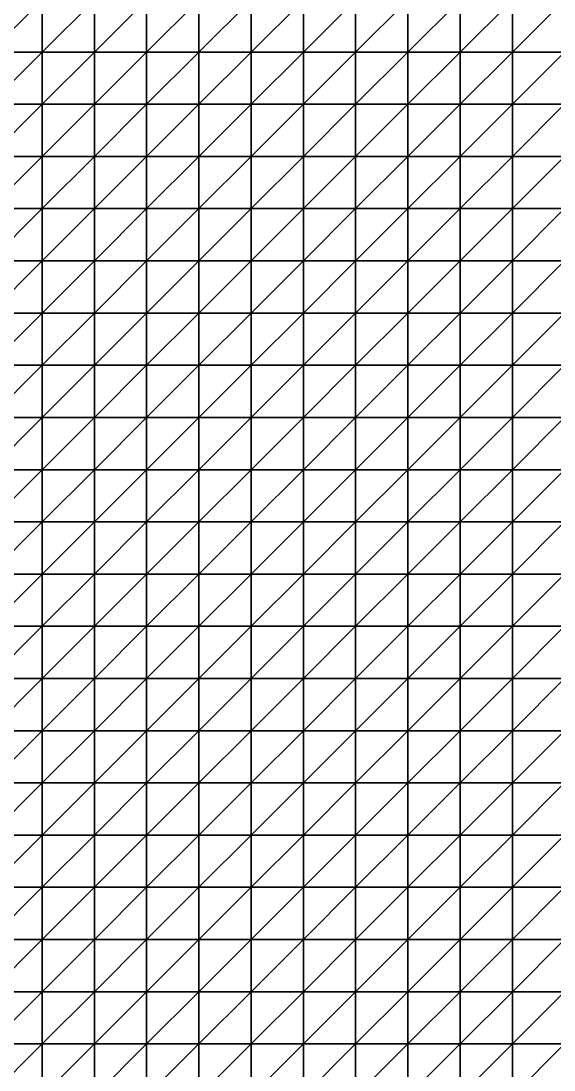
# Model space of a CAD drawing. Header units: metres. Extents: x 351000 to 353000, y 7455000 to 7457000.
# Drawn here: x 352490 to 352745, y 7455988 to 7456490 of the extents above; entities that cross this region are included whole.
import ezdxf

# ---------------------------------------------------------------- set-up
doc = ezdxf.new("R2010")
doc.units = ezdxf.units.M

msp = doc.modelspace()

# ---------------------------------------------------------------- linework, layer by layer
at = {"layer": 'TOP_OF_HYPOGENE_TOH'}
for points in [[(352475, 7456475, 1185.13), (352500, 7456475, 1179.49), (352500, 7456500, 1161.14)], [(352475, 7456475, 1185.13), (352500, 7456500, 1161.14), (352475, 7456500, 1166.54)], [(352500, 7456475, 1179.49), (352525, 7456475, 1171.99), (352525, 7456500, 1154.47)], [(352500, 7456475, 1179.49), (352525, 7456500, 1154.47), (352500, 7456500, 1161.14)], [(352525, 7456475, 1171.99), (352550, 7456475, 1165.09), (352550, 7456500, 1148.9)], [(352525, 7456475, 1171.99), (352550, 7456500, 1148.9), (352525, 7456500, 1154.47)], [(352550, 7456475, 1165.09), (352575, 7456475, 1161.31), (352575, 7456500, 1146.91)], [(352550, 7456475, 1165.09), (352575, 7456500, 1146.91), (352550, 7456500, 1148.9)], [(352575, 7456475, 1161.31), (352600, 7456475, 1162.33), (352600, 7456500, 1150.25)], [(352575, 7456475, 1161.31), (352600, 7456500, 1150.25), (352575, 7456500, 1146.91)], [(352600, 7456475, 1162.33), (352625, 7456475, 1168.46), (352625, 7456500, 1159.29)], [(352600, 7456475, 1162.33), (352625, 7456500, 1159.29), (352600, 7456500, 1150.25)], [(352625, 7456475, 1168.46), (352650, 7456475, 1178.52), (352650, 7456500, 1172.84)], [(352625, 7456475, 1168.46), (352650, 7456500, 1172.84), (352625, 7456500, 1159.29)], [(352650, 7456475, 1178.52), (352675, 7456475, 1190.22), (352675, 7456500, 1186.51)], [(352650, 7456475, 1178.52), (352675, 7456500, 1186.51), (352650, 7456500, 1172.84)], [(352675, 7456475, 1190.22), (352700, 7456475, 1200.76), (352700, 7456500, 1200.17)], [(352675, 7456475, 1190.22), (352700, 7456500, 1200.17), (352675, 7456500, 1186.51)], [(352700, 7456475, 1200.76), (352725, 7456475, 1207.47), (352725, 7456500, 1210.94)], [(352700, 7456475, 1200.76), (352725, 7456500, 1210.94), (352700, 7456500, 1200.17)], [(352725, 7456475, 1207.47), (352750, 7456475, 1208.46), (352750, 7456500, 1215.89)], [(352725, 7456475, 1207.47), (352750, 7456500, 1215.89), (352725, 7456500, 1210.94)], [(352475, 7456450, 1199.98), (352500, 7456450, 1195.03), (352500, 7456475, 1179.49)], [(352475, 7456450, 1199.98), (352500, 7456475, 1179.49), (352475, 7456475, 1185.13)], [(352500, 7456450, 1195.03), (352525, 7456450, 1187.97), (352525, 7456475, 1171.99)], [(352500, 7456450, 1195.03), (352525, 7456475, 1171.99), (352500, 7456475, 1179.49)], [(352525, 7456450, 1187.97), (352550, 7456450, 1181.08), (352550, 7456475, 1165.09)], [(352525, 7456450, 1187.97), (352550, 7456475, 1165.09), (352525, 7456475, 1171.99)], [(352550, 7456450, 1181.08), (352575, 7456450, 1176.6), (352575, 7456475, 1161.31)], [(352550, 7456450, 1181.08), (352575, 7456475, 1161.31), (352550, 7456475, 1165.09)], [(352575, 7456450, 1176.6), (352600, 7456450, 1176), (352600, 7456475, 1162.33)], [(352575, 7456450, 1176.6), (352600, 7456475, 1162.33), (352575, 7456475, 1161.31)], [(352600, 7456450, 1176), (352625, 7456450, 1179.4), (352625, 7456475, 1168.46)], [(352600, 7456450, 1176), (352625, 7456475, 1168.46), (352600, 7456475, 1162.33)], [(352625, 7456450, 1179.4), (352650, 7456450, 1185.68), (352650, 7456475, 1178.52)], [(352625, 7456450, 1179.4), (352650, 7456475, 1178.52), (352625, 7456475, 1168.46)], [(352650, 7456450, 1185.68), (352675, 7456450, 1192.94), (352675, 7456475, 1190.22)], [(352650, 7456450, 1185.68), (352675, 7456475, 1190.22), (352650, 7456475, 1178.52)], [(352675, 7456450, 1192.94), (352700, 7456450, 1199.04), (352700, 7456475, 1200.76)], [(352675, 7456450, 1192.94), (352700, 7456475, 1200.76), (352675, 7456475, 1190.22)], [(352700, 7456450, 1199.04), (352725, 7456450, 1202.12), (352725, 7456475, 1207.47)], [(352700, 7456450, 1199.04), (352725, 7456475, 1207.47), (352700, 7456475, 1200.76)], [(352725, 7456450, 1202.12), (352750, 7456450, 1201.14), (352750, 7456475, 1208.46)], [(352725, 7456450, 1202.12), (352750, 7456475, 1208.46), (352725, 7456475, 1207.47)], [(352475, 7456425, 1209.28), (352500, 7456425, 1206.32), (352500, 7456450, 1195.03)], [(352475, 7456425, 1209.28), (352500, 7456450, 1195.03), (352475, 7456450, 1199.98)], [(352500, 7456425, 1206.32), (352525, 7456425, 1201.3), (352525, 7456450, 1187.97)], [(352500, 7456425, 1206.32), (352525, 7456450, 1187.97), (352500, 7456450, 1195.03)], [(352525, 7456425, 1201.3), (352550, 7456425, 1196.07), (352550, 7456450, 1181.08)], [(352525, 7456425, 1201.3), (352550, 7456450, 1181.08), (352525, 7456450, 1187.97)], [(352550, 7456425, 1196.07), (352575, 7456425, 1192.41), (352575, 7456450, 1176.6)], [(352550, 7456425, 1196.07), (352575, 7456450, 1176.6), (352550, 7456450, 1181.08)], [(352575, 7456425, 1192.41), (352600, 7456425, 1191.36), (352600, 7456450, 1176)], [(352575, 7456425, 1192.41), (352600, 7456450, 1176), (352575, 7456450, 1176.6)], [(352600, 7456425, 1191.36), (352625, 7456425, 1192.84), (352625, 7456450, 1179.4)], [(352600, 7456425, 1191.36), (352625, 7456450, 1179.4), (352600, 7456450, 1176)], [(352625, 7456425, 1192.84), (352650, 7456425, 1195.84), (352650, 7456450, 1185.68)], [(352625, 7456425, 1192.84), (352650, 7456450, 1185.68), (352625, 7456450, 1179.4)], [(352650, 7456425, 1195.84), (352675, 7456425, 1198.9), (352675, 7456450, 1192.94)], [(352650, 7456425, 1195.84), (352675, 7456450, 1192.94), (352650, 7456450, 1185.68)], [(352675, 7456425, 1198.9), (352700, 7456425, 1200.68), (352700, 7456450, 1199.04)], [(352675, 7456425, 1198.9), (352700, 7456450, 1199.04), (352675, 7456450, 1192.94)], [(352700, 7456425, 1200.68), (352725, 7456425, 1200.28), (352725, 7456450, 1202.12)], [(352700, 7456425, 1200.68), (352725, 7456450, 1202.12), (352700, 7456450, 1199.04)], [(352725, 7456425, 1200.28), (352750, 7456425, 1197.47), (352750, 7456450, 1201.14)], [(352725, 7456425, 1200.28), (352750, 7456450, 1201.14), (352725, 7456450, 1202.12)], [(352475, 7456400, 1214.41), (352500, 7456400, 1214.37), (352500, 7456425, 1206.32)], [(352475, 7456400, 1214.41), (352500, 7456425, 1206.32), (352475, 7456425, 1209.28)], [(352500, 7456400, 1214.37), (352525, 7456400, 1212.47), (352525, 7456425, 1201.3)], [(352500, 7456400, 1214.37), (352525, 7456425, 1201.3), (352500, 7456425, 1206.32)], [(352525, 7456400, 1212.47), (352550, 7456400, 1209.98), (352550, 7456425, 1196.07)], [(352525, 7456400, 1212.47), (352550, 7456425, 1196.07), (352525, 7456425, 1201.3)], [(352550, 7456400, 1209.98), (352575, 7456400, 1208.13), (352575, 7456425, 1192.41)], [(352550, 7456400, 1209.98), (352575, 7456425, 1192.41), (352550, 7456425, 1196.07)], [(352575, 7456400, 1208.13), (352600, 7456400, 1207.5), (352600, 7456425, 1191.36)], [(352575, 7456400, 1208.13), (352600, 7456425, 1191.36), (352575, 7456425, 1192.41)], [(352600, 7456400, 1207.5), (352625, 7456400, 1207.81), (352625, 7456425, 1192.84)], [(352600, 7456400, 1207.5), (352625, 7456425, 1192.84), (352600, 7456425, 1191.36)], [(352625, 7456400, 1207.81), (352650, 7456400, 1208.15), (352650, 7456425, 1195.84)], [(352625, 7456400, 1207.81), (352650, 7456425, 1195.84), (352625, 7456425, 1192.84)], [(352650, 7456400, 1208.15), (352675, 7456400, 1207.6), (352675, 7456425, 1198.9)], [(352650, 7456400, 1208.15), (352675, 7456425, 1198.9), (352650, 7456425, 1195.84)], [(352675, 7456400, 1207.6), (352700, 7456400, 1205.59), (352700, 7456425, 1200.68)], [(352675, 7456400, 1207.6), (352700, 7456425, 1200.68), (352675, 7456425, 1198.9)], [(352700, 7456400, 1205.59), (352725, 7456400, 1202.11), (352725, 7456425, 1200.28)], [(352700, 7456400, 1205.59), (352725, 7456425, 1200.28), (352700, 7456425, 1200.68)], [(352725, 7456400, 1202.11), (352750, 7456400, 1197.66), (352750, 7456425, 1197.47)], [(352725, 7456400, 1202.11), (352750, 7456425, 1197.47), (352725, 7456425, 1200.28)], [(352475, 7456375, 1218.4), (352500, 7456375, 1221.27), (352500, 7456400, 1214.37)], [(352475, 7456375, 1218.4), (352500, 7456400, 1214.37), (352475, 7456400, 1214.41)], [(352500, 7456375, 1221.27), (352525, 7456375, 1222.38), (352525, 7456400, 1212.47)], [(352500, 7456375, 1221.27), (352525, 7456400, 1212.47), (352500, 7456400, 1214.37)], [(352525, 7456375, 1222.38), (352550, 7456375, 1222.49), (352550, 7456400, 1209.98)], [(352525, 7456375, 1222.38), (352550, 7456400, 1209.98), (352525, 7456400, 1212.47)], [(352550, 7456375, 1222.49), (352575, 7456375, 1222.31), (352575, 7456400, 1208.13)], [(352550, 7456375, 1222.49), (352575, 7456400, 1208.13), (352550, 7456400, 1209.98)], [(352575, 7456375, 1222.31), (352600, 7456375, 1222.09), (352600, 7456400, 1207.5)], [(352575, 7456375, 1222.31), (352600, 7456400, 1207.5), (352575, 7456400, 1208.13)], [(352600, 7456375, 1222.09), (352625, 7456375, 1221.38), (352625, 7456400, 1207.81)], [(352600, 7456375, 1222.09), (352625, 7456400, 1207.81), (352600, 7456400, 1207.5)], [(352625, 7456375, 1221.38), (352650, 7456375, 1219.46), (352650, 7456400, 1208.15)], [(352625, 7456375, 1221.38), (352650, 7456400, 1208.15), (352625, 7456400, 1207.81)], [(352650, 7456375, 1219.46), (352675, 7456375, 1215.86), (352675, 7456400, 1207.6)], [(352650, 7456375, 1219.46), (352675, 7456400, 1207.6), (352650, 7456400, 1208.15)], [(352675, 7456375, 1215.86), (352700, 7456375, 1210.71), (352700, 7456400, 1205.59)], [(352675, 7456375, 1215.86), (352700, 7456400, 1205.59), (352675, 7456400, 1207.6)], [(352700, 7456375, 1210.71), (352725, 7456375, 1204.73), (352725, 7456400, 1202.11)], [(352700, 7456375, 1210.71), (352725, 7456400, 1202.11), (352700, 7456400, 1205.59)], [(352725, 7456375, 1204.73), (352750, 7456375, 1199.01), (352750, 7456400, 1197.66)], [(352725, 7456375, 1204.73), (352750, 7456400, 1197.66), (352725, 7456400, 1202.11)], [(352475, 7456350, 1223.52), (352500, 7456350, 1228.3), (352500, 7456375, 1221.27)], [(352475, 7456350, 1223.52), (352500, 7456375, 1221.27), (352475, 7456375, 1218.4)], [(352500, 7456350, 1228.3), (352525, 7456350, 1231.18), (352525, 7456375, 1222.38)], [(352500, 7456350, 1228.3), (352525, 7456375, 1222.38), (352500, 7456375, 1221.27)], [(352525, 7456350, 1231.18), (352550, 7456350, 1232.54), (352550, 7456375, 1222.49)], [(352525, 7456350, 1231.18), (352550, 7456375, 1222.49), (352525, 7456375, 1222.38)], [(352550, 7456350, 1232.54), (352575, 7456350, 1232.85), (352575, 7456375, 1222.31)], [(352550, 7456350, 1232.54), (352575, 7456375, 1222.31), (352550, 7456375, 1222.49)], [(352575, 7456350, 1232.85), (352600, 7456350, 1232.18), (352600, 7456375, 1222.09)], [(352575, 7456350, 1232.85), (352600, 7456375, 1222.09), (352575, 7456375, 1222.31)], [(352600, 7456350, 1232.18), (352625, 7456350, 1230.08), (352625, 7456375, 1221.38)], [(352600, 7456350, 1232.18), (352625, 7456375, 1221.38), (352600, 7456375, 1222.09)], [(352625, 7456350, 1230.08), (352650, 7456350, 1226), (352650, 7456375, 1219.46)], [(352625, 7456350, 1230.08), (352650, 7456375, 1219.46), (352625, 7456375, 1221.38)], [(352650, 7456350, 1226), (352675, 7456350, 1219.89), (352675, 7456375, 1215.86)], [(352650, 7456350, 1226), (352675, 7456375, 1215.86), (352650, 7456375, 1219.46)], [(352675, 7456350, 1219.89), (352700, 7456350, 1212.37), (352700, 7456375, 1210.71)], [(352675, 7456350, 1219.89), (352700, 7456375, 1210.71), (352675, 7456375, 1215.86)], [(352700, 7456350, 1212.37), (352725, 7456350, 1204.68), (352725, 7456375, 1204.73)], [(352700, 7456350, 1212.37), (352725, 7456375, 1204.73), (352700, 7456375, 1210.71)], [(352725, 7456350, 1204.68), (352750, 7456350, 1198.22), (352750, 7456375, 1199.01)], [(352725, 7456350, 1204.68), (352750, 7456375, 1199.01), (352725, 7456375, 1204.73)], [(352475, 7456325, 1229.81), (352500, 7456325, 1234.99), (352500, 7456350, 1228.3)], [(352475, 7456325, 1229.81), (352500, 7456350, 1228.3), (352475, 7456350, 1223.52)], [(352500, 7456325, 1234.99), (352525, 7456325, 1237.84), (352525, 7456350, 1231.18)], [(352500, 7456325, 1234.99), (352525, 7456350, 1231.18), (352500, 7456350, 1228.3)], [(352525, 7456325, 1237.84), (352550, 7456325, 1238.66), (352550, 7456350, 1232.54)], [(352525, 7456325, 1237.84), (352550, 7456350, 1232.54), (352525, 7456350, 1231.18)], [(352550, 7456325, 1238.66), (352575, 7456325, 1237.93), (352575, 7456350, 1232.85)], [(352550, 7456325, 1238.66), (352575, 7456350, 1232.85), (352550, 7456350, 1232.54)], [(352575, 7456325, 1237.93), (352600, 7456325, 1235.78), (352600, 7456350, 1232.18)], [(352575, 7456325, 1237.93), (352600, 7456350, 1232.18), (352575, 7456350, 1232.85)], [(352600, 7456325, 1235.78), (352625, 7456325, 1231.89), (352625, 7456350, 1230.08)], [(352600, 7456325, 1235.78), (352625, 7456350, 1230.08), (352600, 7456350, 1232.18)], [(352625, 7456325, 1231.89), (352650, 7456325, 1225.89), (352650, 7456350, 1226)], [(352625, 7456325, 1231.89), (352650, 7456350, 1226), (352625, 7456350, 1230.08)], [(352650, 7456325, 1225.89), (352675, 7456325, 1217.97), (352675, 7456350, 1219.89)], [(352650, 7456325, 1225.89), (352675, 7456350, 1219.89), (352650, 7456350, 1226)], [(352675, 7456325, 1217.97), (352700, 7456325, 1209.05), (352700, 7456350, 1212.37)], [(352675, 7456325, 1217.97), (352700, 7456350, 1212.37), (352675, 7456350, 1219.89)], [(352700, 7456325, 1209.05), (352725, 7456325, 1200.59), (352725, 7456350, 1204.68)], [(352700, 7456325, 1209.05), (352725, 7456350, 1204.68), (352700, 7456350, 1212.37)], [(352725, 7456325, 1200.59), (352750, 7456325, 1194.12), (352750, 7456350, 1198.22)], [(352725, 7456325, 1200.59), (352750, 7456350, 1198.22), (352725, 7456350, 1204.68)], [(352475, 7456300, 1234.64), (352500, 7456300, 1239.45), (352500, 7456325, 1234.99)], [(352475, 7456300, 1234.64), (352500, 7456325, 1234.99), (352475, 7456325, 1229.81)], [(352500, 7456300, 1239.45), (352525, 7456300, 1240.87), (352525, 7456325, 1237.84)], [(352500, 7456300, 1239.45), (352525, 7456325, 1237.84), (352500, 7456325, 1234.99)], [(352525, 7456300, 1240.87), (352550, 7456300, 1239.76), (352550, 7456325, 1238.66)], [(352525, 7456300, 1240.87), (352550, 7456325, 1238.66), (352525, 7456325, 1237.84)], [(352550, 7456300, 1239.76), (352575, 7456300, 1236.98), (352575, 7456325, 1237.93)], [(352550, 7456300, 1239.76), (352575, 7456325, 1237.93), (352550, 7456325, 1238.66)], [(352575, 7456300, 1236.98), (352600, 7456300, 1232.94), (352600, 7456325, 1235.78)], [(352575, 7456300, 1236.98), (352600, 7456325, 1235.78), (352575, 7456325, 1237.93)], [(352600, 7456300, 1232.94), (352625, 7456300, 1227.46), (352625, 7456325, 1231.89)], [(352600, 7456300, 1232.94), (352625, 7456325, 1231.89), (352600, 7456325, 1235.78)], [(352625, 7456300, 1227.46), (352650, 7456300, 1220.3), (352650, 7456325, 1225.89)], [(352625, 7456300, 1227.46), (352650, 7456325, 1225.89), (352625, 7456325, 1231.89)], [(352650, 7456300, 1220.3), (352675, 7456300, 1211.69), (352675, 7456325, 1217.97)], [(352650, 7456300, 1220.3), (352675, 7456325, 1217.97), (352650, 7456325, 1225.89)], [(352675, 7456300, 1211.69), (352700, 7456300, 1202.56), (352700, 7456325, 1209.05)], [(352675, 7456300, 1211.69), (352700, 7456325, 1209.05), (352675, 7456325, 1217.97)], [(352700, 7456300, 1202.56), (352725, 7456300, 1194.36), (352725, 7456325, 1200.59)], [(352700, 7456300, 1202.56), (352725, 7456325, 1200.59), (352700, 7456325, 1209.05)], [(352725, 7456300, 1194.36), (352750, 7456300, 1188.54), (352750, 7456325, 1194.12)], [(352725, 7456300, 1194.36), (352750, 7456325, 1194.12), (352725, 7456325, 1200.59)], [(352475, 7456275, 1235.48), (352500, 7456275, 1238.71), (352500, 7456300, 1239.45)], [(352475, 7456275, 1235.48), (352500, 7456300, 1239.45), (352475, 7456300, 1234.64)], [(352500, 7456275, 1238.71), (352525, 7456275, 1239.31), (352525, 7456300, 1240.87)], [(352500, 7456275, 1238.71), (352525, 7456300, 1240.87), (352500, 7456300, 1239.45)], [(352525, 7456275, 1239.31), (352550, 7456275, 1235.86), (352550, 7456300, 1239.76)], [(352525, 7456275, 1239.31), (352550, 7456300, 1239.76), (352525, 7456300, 1240.87)], [(352550, 7456275, 1235.86), (352575, 7456275, 1231.05), (352575, 7456300, 1236.98)], [(352550, 7456275, 1235.86), (352575, 7456300, 1236.98), (352550, 7456300, 1239.76)], [(352575, 7456275, 1231.05), (352600, 7456275, 1225.65), (352600, 7456300, 1232.94)], [(352575, 7456275, 1231.05), (352600, 7456300, 1232.94), (352575, 7456300, 1236.98)], [(352600, 7456275, 1225.65), (352625, 7456275, 1219.63), (352625, 7456300, 1227.46)], [(352600, 7456275, 1225.65), (352625, 7456300, 1227.46), (352600, 7456300, 1232.94)], [(352625, 7456275, 1219.63), (352650, 7456275, 1212.69), (352650, 7456300, 1220.3)], [(352625, 7456275, 1219.63), (352650, 7456300, 1220.3), (352625, 7456300, 1227.46)], [(352650, 7456275, 1212.69), (352675, 7456275, 1204.87), (352675, 7456300, 1211.69)], [(352650, 7456275, 1212.69), (352675, 7456300, 1211.69), (352650, 7456300, 1220.3)], [(352675, 7456275, 1204.87), (352700, 7456275, 1196.85), (352700, 7456300, 1202.56)], [(352675, 7456275, 1204.87), (352700, 7456300, 1202.56), (352675, 7456300, 1211.69)], [(352700, 7456275, 1196.85), (352725, 7456275, 1189.81), (352725, 7456300, 1194.36)], [(352700, 7456275, 1196.85), (352725, 7456300, 1194.36), (352700, 7456300, 1202.56)], [(352725, 7456275, 1189.81), (352750, 7456275, 1185.02), (352750, 7456300, 1188.54)], [(352725, 7456275, 1189.81), (352750, 7456300, 1188.54), (352725, 7456300, 1194.36)], [(352475, 7456250, 1235.07), (352500, 7456250, 1236.25), (352500, 7456275, 1238.71)], [(352475, 7456250, 1235.07), (352500, 7456275, 1238.71), (352475, 7456275, 1235.48)], [(352500, 7456250, 1236.25), (352525, 7456250, 1233.33), (352525, 7456275, 1239.31)], [(352500, 7456250, 1236.25), (352525, 7456275, 1239.31), (352500, 7456275, 1238.71)], [(352525, 7456250, 1233.33), (352550, 7456250, 1228.01), (352550, 7456275, 1235.86)], [(352525, 7456250, 1233.33), (352550, 7456275, 1235.86), (352525, 7456275, 1239.31)], [(352550, 7456250, 1228.01), (352575, 7456250, 1222.06), (352575, 7456275, 1231.05)], [(352550, 7456250, 1228.01), (352575, 7456275, 1231.05), (352550, 7456275, 1235.86)], [(352575, 7456250, 1222.06), (352600, 7456250, 1216.6), (352600, 7456275, 1225.65)], [(352575, 7456250, 1222.06), (352600, 7456275, 1225.65), (352575, 7456275, 1231.05)], [(352600, 7456250, 1216.6), (352625, 7456250, 1211.62), (352625, 7456275, 1219.63)], [(352600, 7456250, 1216.6), (352625, 7456275, 1219.63), (352600, 7456275, 1225.65)], [(352625, 7456250, 1211.62), (352650, 7456250, 1206.58), (352650, 7456275, 1212.69)], [(352625, 7456250, 1211.62), (352650, 7456275, 1212.69), (352625, 7456275, 1219.63)], [(352650, 7456250, 1206.58), (352675, 7456250, 1201.07), (352675, 7456275, 1204.87)], [(352650, 7456250, 1206.58), (352675, 7456275, 1204.87), (352650, 7456275, 1212.69)], [(352675, 7456250, 1201.07), (352700, 7456250, 1195.31), (352700, 7456275, 1196.85)], [(352675, 7456250, 1201.07), (352700, 7456275, 1196.85), (352675, 7456275, 1204.87)], [(352700, 7456250, 1195.31), (352725, 7456250, 1190.05), (352725, 7456275, 1189.81)], [(352700, 7456250, 1195.31), (352725, 7456275, 1189.81), (352700, 7456275, 1196.85)], [(352725, 7456250, 1190.05), (352750, 7456250, 1186.32), (352750, 7456275, 1185.02)], [(352725, 7456250, 1190.05), (352750, 7456275, 1185.02), (352725, 7456275, 1189.81)], [(352475, 7456225, 1229.31), (352500, 7456225, 1228.7), (352500, 7456250, 1236.25)], [(352475, 7456225, 1229.31), (352500, 7456250, 1236.25), (352475, 7456250, 1235.07)], [(352500, 7456225, 1228.7), (352525, 7456225, 1224.16), (352525, 7456250, 1233.33)], [(352500, 7456225, 1228.7), (352525, 7456250, 1233.33), (352500, 7456250, 1236.25)], [(352525, 7456225, 1224.16), (352550, 7456225, 1217.77), (352550, 7456250, 1228.01)], [(352525, 7456225, 1224.16), (352550, 7456250, 1228.01), (352525, 7456250, 1233.33)], [(352550, 7456225, 1217.77), (352575, 7456225, 1211.83), (352575, 7456250, 1222.06)], [(352550, 7456225, 1217.77), (352575, 7456250, 1222.06), (352550, 7456250, 1228.01)], [(352575, 7456225, 1211.83), (352600, 7456225, 1207.68), (352600, 7456250, 1216.6)], [(352575, 7456225, 1211.83), (352600, 7456250, 1216.6), (352575, 7456250, 1222.06)], [(352600, 7456225, 1207.68), (352625, 7456225, 1205.22), (352625, 7456250, 1211.62)], [(352600, 7456225, 1207.68), (352625, 7456250, 1211.62), (352600, 7456250, 1216.6)], [(352625, 7456225, 1205.22), (352650, 7456225, 1203.44), (352650, 7456250, 1206.58)], [(352625, 7456225, 1205.22), (352650, 7456250, 1206.58), (352625, 7456250, 1211.62)], [(352650, 7456225, 1203.44), (352675, 7456225, 1201.37), (352675, 7456250, 1201.07)], [(352650, 7456225, 1203.44), (352675, 7456250, 1201.07), (352650, 7456250, 1206.58)], [(352675, 7456225, 1201.37), (352700, 7456225, 1198.57), (352700, 7456250, 1195.31)], [(352675, 7456225, 1201.37), (352700, 7456250, 1195.31), (352675, 7456250, 1201.07)], [(352700, 7456225, 1198.57), (352725, 7456225, 1195.32), (352725, 7456250, 1190.05)], [(352700, 7456225, 1198.57), (352725, 7456250, 1190.05), (352700, 7456250, 1195.31)], [(352725, 7456225, 1195.32), (352750, 7456225, 1192.44), (352750, 7456250, 1186.32)], [(352725, 7456225, 1195.32), (352750, 7456250, 1186.32), (352725, 7456250, 1190.05)], [(352475, 7456200, 1221.52), (352500, 7456200, 1219.35), (352500, 7456225, 1228.7)], [(352475, 7456200, 1221.52), (352500, 7456225, 1228.7), (352475, 7456225, 1229.31)], [(352500, 7456200, 1219.35), (352525, 7456200, 1213.52), (352525, 7456225, 1224.16)], [(352500, 7456200, 1219.35), (352525, 7456225, 1224.16), (352500, 7456225, 1228.7)], [(352525, 7456200, 1213.52), (352550, 7456200, 1206.67), (352550, 7456225, 1217.77)], [(352525, 7456200, 1213.52), (352550, 7456225, 1217.77), (352525, 7456225, 1224.16)], [(352550, 7456200, 1206.67), (352575, 7456200, 1201.5), (352575, 7456225, 1211.83)], [(352550, 7456200, 1206.67), (352575, 7456225, 1211.83), (352550, 7456225, 1217.77)], [(352575, 7456200, 1201.5), (352600, 7456200, 1199.48), (352600, 7456225, 1207.68)], [(352575, 7456200, 1201.5), (352600, 7456225, 1207.68), (352575, 7456225, 1211.83)], [(352600, 7456200, 1199.48), (352625, 7456200, 1200.27), (352625, 7456225, 1205.22)], [(352600, 7456200, 1199.48), (352625, 7456225, 1205.22), (352600, 7456225, 1207.68)], [(352625, 7456200, 1200.27), (352650, 7456200, 1202.33), (352650, 7456225, 1203.44)], [(352625, 7456200, 1200.27), (352650, 7456225, 1203.44), (352625, 7456225, 1205.22)], [(352650, 7456200, 1202.33), (352675, 7456200, 1204.01), (352675, 7456225, 1201.37)], [(352650, 7456200, 1202.33), (352675, 7456225, 1201.37), (352650, 7456225, 1203.44)], [(352675, 7456200, 1204.01), (352700, 7456200, 1204.25), (352700, 7456225, 1198.57)], [(352675, 7456200, 1204.01), (352700, 7456225, 1198.57), (352675, 7456225, 1201.37)], [(352700, 7456200, 1204.25), (352725, 7456200, 1202.9), (352725, 7456225, 1195.32)], [(352700, 7456200, 1204.25), (352725, 7456225, 1195.32), (352700, 7456225, 1198.57)], [(352725, 7456200, 1202.9), (352750, 7456200, 1200.62), (352750, 7456225, 1192.44)], [(352725, 7456200, 1202.9), (352750, 7456225, 1192.44), (352725, 7456225, 1195.32)], [(352475, 7456175, 1213.9), (352500, 7456175, 1210.09), (352500, 7456200, 1219.35)], [(352475, 7456175, 1213.9), (352500, 7456200, 1219.35), (352475, 7456200, 1221.52)], [(352500, 7456175, 1210.09), (352525, 7456175, 1203.11), (352525, 7456200, 1213.52)], [(352500, 7456175, 1210.09), (352525, 7456200, 1213.52), (352500, 7456200, 1219.35)], [(352525, 7456175, 1203.11), (352550, 7456175, 1196.02), (352550, 7456200, 1206.67)], [(352525, 7456175, 1203.11), (352550, 7456200, 1206.67), (352525, 7456200, 1213.52)], [(352550, 7456175, 1196.02), (352575, 7456175, 1191.81), (352575, 7456200, 1201.5)], [(352550, 7456175, 1196.02), (352575, 7456200, 1201.5), (352550, 7456200, 1206.67)], [(352575, 7456175, 1191.81), (352600, 7456175, 1191.92), (352600, 7456200, 1199.48)], [(352575, 7456175, 1191.81), (352600, 7456200, 1199.48), (352575, 7456200, 1201.5)], [(352600, 7456175, 1191.92), (352625, 7456175, 1195.72), (352625, 7456200, 1200.27)], [(352600, 7456175, 1191.92), (352625, 7456200, 1200.27), (352600, 7456200, 1199.48)], [(352625, 7456175, 1195.72), (352650, 7456175, 1201.16), (352650, 7456200, 1202.33)], [(352625, 7456175, 1195.72), (352650, 7456200, 1202.33), (352625, 7456200, 1200.27)], [(352650, 7456175, 1201.16), (352675, 7456175, 1206.04), (352675, 7456200, 1204.01)], [(352650, 7456175, 1201.16), (352675, 7456200, 1204.01), (352650, 7456200, 1202.33)], [(352675, 7456175, 1206.04), (352700, 7456175, 1208.77), (352700, 7456200, 1204.25)], [(352675, 7456175, 1206.04), (352700, 7456200, 1204.25), (352675, 7456200, 1204.01)], [(352700, 7456175, 1208.77), (352725, 7456175, 1208.9), (352725, 7456200, 1202.9)], [(352700, 7456175, 1208.77), (352725, 7456200, 1202.9), (352700, 7456200, 1204.25)], [(352725, 7456175, 1208.9), (352750, 7456175, 1207.05), (352750, 7456200, 1200.62)], [(352725, 7456175, 1208.9), (352750, 7456200, 1200.62), (352725, 7456200, 1202.9)], [(352475, 7456150, 1207.64), (352500, 7456150, 1202.36), (352500, 7456175, 1210.09)], [(352475, 7456150, 1207.64), (352500, 7456175, 1210.09), (352475, 7456175, 1213.9)], [(352500, 7456150, 1202.36), (352525, 7456150, 1194.45), (352525, 7456175, 1203.11)], [(352500, 7456150, 1202.36), (352525, 7456175, 1203.11), (352500, 7456175, 1210.09)], [(352525, 7456150, 1194.45), (352550, 7456150, 1187.24), (352550, 7456175, 1196.02)], [(352525, 7456150, 1194.45), (352550, 7456175, 1196.02), (352525, 7456175, 1203.11)], [(352550, 7456150, 1187.24), (352575, 7456150, 1183.79), (352575, 7456175, 1191.81)], [(352550, 7456150, 1187.24), (352575, 7456175, 1191.81), (352550, 7456175, 1196.02)], [(352575, 7456150, 1183.79), (352600, 7456150, 1185.42), (352600, 7456175, 1191.92)], [(352575, 7456150, 1183.79), (352600, 7456175, 1191.92), (352575, 7456175, 1191.81)], [(352600, 7456150, 1185.42), (352625, 7456150, 1191.2), (352625, 7456175, 1195.72)], [(352600, 7456150, 1185.42), (352625, 7456175, 1195.72), (352600, 7456175, 1191.92)], [(352625, 7456150, 1191.2), (352650, 7456150, 1198.77), (352650, 7456175, 1201.16)], [(352625, 7456150, 1191.2), (352650, 7456175, 1201.16), (352625, 7456175, 1195.72)], [(352650, 7456150, 1198.77), (352675, 7456150, 1205.54), (352675, 7456175, 1206.04)], [(352650, 7456150, 1198.77), (352675, 7456175, 1206.04), (352650, 7456175, 1201.16)], [(352675, 7456150, 1205.54), (352700, 7456150, 1209.68), (352700, 7456175, 1208.77)], [(352675, 7456150, 1205.54), (352700, 7456175, 1208.77), (352675, 7456175, 1206.04)], [(352700, 7456150, 1209.68), (352725, 7456150, 1210.59), (352725, 7456175, 1208.9)], [(352700, 7456150, 1209.68), (352725, 7456175, 1208.9), (352700, 7456175, 1208.77)], [(352725, 7456150, 1210.59), (352750, 7456150, 1209.01), (352750, 7456175, 1207.05)], [(352725, 7456150, 1210.59), (352750, 7456175, 1207.05), (352725, 7456175, 1208.9)], [(352475, 7456125, 1203.01), (352500, 7456125, 1197.04), (352500, 7456150, 1202.36)], [(352475, 7456125, 1203.01), (352500, 7456150, 1202.36), (352475, 7456150, 1207.64)], [(352500, 7456125, 1197.04), (352525, 7456125, 1188.89), (352525, 7456150, 1194.45)], [(352500, 7456125, 1197.04), (352525, 7456150, 1194.45), (352500, 7456150, 1202.36)], [(352525, 7456125, 1188.89), (352550, 7456125, 1181.92), (352550, 7456150, 1187.24)], [(352525, 7456125, 1188.89), (352550, 7456150, 1187.24), (352525, 7456150, 1194.45)], [(352550, 7456125, 1181.92), (352575, 7456125, 1179.05), (352575, 7456150, 1183.79)], [(352550, 7456125, 1181.92), (352575, 7456150, 1183.79), (352550, 7456150, 1187.24)], [(352575, 7456125, 1179.05), (352600, 7456125, 1181.37), (352600, 7456150, 1185.42)], [(352575, 7456125, 1179.05), (352600, 7456150, 1185.42), (352575, 7456150, 1183.79)], [(352600, 7456125, 1181.37), (352625, 7456125, 1187.79), (352625, 7456150, 1191.2)], [(352600, 7456125, 1181.37), (352625, 7456150, 1191.2), (352600, 7456150, 1185.42)], [(352625, 7456125, 1187.79), (352650, 7456125, 1195.82), (352650, 7456150, 1198.77)], [(352625, 7456125, 1187.79), (352650, 7456150, 1198.77), (352625, 7456150, 1191.2)], [(352650, 7456125, 1195.82), (352675, 7456125, 1202.82), (352675, 7456150, 1205.54)], [(352650, 7456125, 1195.82), (352675, 7456150, 1205.54), (352650, 7456150, 1198.77)], [(352675, 7456125, 1202.82), (352700, 7456125, 1206.93), (352700, 7456150, 1209.68)], [(352675, 7456125, 1202.82), (352700, 7456150, 1209.68), (352675, 7456150, 1205.54)], [(352700, 7456125, 1206.93), (352725, 7456125, 1207.68), (352725, 7456150, 1210.59)], [(352700, 7456125, 1206.93), (352725, 7456150, 1210.59), (352700, 7456150, 1209.68)], [(352725, 7456125, 1207.68), (352750, 7456125, 1206), (352750, 7456150, 1209.01)], [(352725, 7456125, 1207.68), (352750, 7456150, 1209.01), (352725, 7456150, 1210.59)], [(352475, 7456100, 1199.92), (352500, 7456100, 1194.57), (352500, 7456125, 1197.04)], [(352475, 7456100, 1199.92), (352500, 7456125, 1197.04), (352475, 7456125, 1203.01)], [(352500, 7456100, 1194.57), (352525, 7456100, 1187.35), (352525, 7456125, 1188.89)], [(352500, 7456100, 1194.57), (352525, 7456125, 1188.89), (352500, 7456125, 1197.04)], [(352525, 7456100, 1187.35), (352550, 7456100, 1181.33), (352550, 7456125, 1181.92)], [(352525, 7456100, 1187.35), (352550, 7456125, 1181.92), (352525, 7456125, 1188.89)], [(352550, 7456100, 1181.33), (352575, 7456100, 1179.06), (352575, 7456125, 1179.05)], [(352550, 7456100, 1181.33), (352575, 7456125, 1179.05), (352550, 7456125, 1181.92)], [(352575, 7456100, 1179.06), (352600, 7456100, 1181.4), (352600, 7456125, 1181.37)], [(352575, 7456100, 1179.06), (352600, 7456125, 1181.37), (352575, 7456125, 1179.05)], [(352600, 7456100, 1181.4), (352625, 7456100, 1187.2), (352625, 7456125, 1187.79)], [(352600, 7456100, 1181.4), (352625, 7456125, 1187.79), (352600, 7456125, 1181.37)], [(352625, 7456100, 1187.2), (352650, 7456100, 1194.11), (352650, 7456125, 1195.82)], [(352625, 7456100, 1187.2), (352650, 7456125, 1195.82), (352625, 7456125, 1187.79)], [(352650, 7456100, 1194.11), (352675, 7456100, 1199.68), (352675, 7456125, 1202.82)], [(352650, 7456100, 1194.11), (352675, 7456125, 1202.82), (352650, 7456125, 1195.82)], [(352675, 7456100, 1199.68), (352700, 7456100, 1202.31), (352700, 7456125, 1206.93)], [(352675, 7456100, 1199.68), (352700, 7456125, 1206.93), (352675, 7456125, 1202.82)], [(352700, 7456100, 1202.31), (352725, 7456100, 1201.8), (352725, 7456125, 1207.68)], [(352700, 7456100, 1202.31), (352725, 7456125, 1207.68), (352700, 7456125, 1206.93)], [(352725, 7456100, 1201.8), (352750, 7456100, 1199.4), (352750, 7456125, 1206)], [(352725, 7456100, 1201.8), (352750, 7456125, 1206), (352725, 7456125, 1207.68)], [(352475, 7456075, 1198.27), (352500, 7456075, 1194.94), (352500, 7456100, 1194.57)], [(352475, 7456075, 1198.27), (352500, 7456100, 1194.57), (352475, 7456100, 1199.92)], [(352500, 7456075, 1194.94), (352525, 7456075, 1189.86), (352525, 7456100, 1187.35)], [(352500, 7456075, 1194.94), (352525, 7456100, 1187.35), (352500, 7456100, 1194.57)], [(352525, 7456075, 1189.86), (352550, 7456075, 1185.53), (352550, 7456100, 1181.33)], [(352525, 7456075, 1189.86), (352550, 7456100, 1181.33), (352525, 7456100, 1187.35)], [(352550, 7456075, 1185.53), (352575, 7456075, 1184.02), (352575, 7456100, 1179.06)], [(352550, 7456075, 1185.53), (352575, 7456100, 1179.06), (352550, 7456100, 1181.33)], [(352575, 7456075, 1184.02), (352600, 7456075, 1185.92), (352600, 7456100, 1181.4)], [(352575, 7456075, 1184.02), (352600, 7456100, 1181.4), (352575, 7456100, 1179.06)], [(352600, 7456075, 1185.92), (352625, 7456075, 1190.18), (352625, 7456100, 1187.2)], [(352600, 7456075, 1185.92), (352625, 7456100, 1187.2), (352600, 7456100, 1181.4)], [(352625, 7456075, 1190.18), (352650, 7456075, 1194.78), (352650, 7456100, 1194.11)], [(352625, 7456075, 1190.18), (352650, 7456100, 1194.11), (352625, 7456100, 1187.2)], [(352650, 7456075, 1194.78), (352675, 7456075, 1197.67), (352675, 7456100, 1199.68)], [(352650, 7456075, 1194.78), (352675, 7456100, 1199.68), (352650, 7456100, 1194.11)], [(352675, 7456075, 1197.67), (352700, 7456075, 1197.66), (352700, 7456100, 1202.31)], [(352675, 7456075, 1197.67), (352700, 7456100, 1202.31), (352675, 7456100, 1199.68)], [(352700, 7456075, 1197.66), (352725, 7456075, 1194.93), (352725, 7456100, 1201.8)], [(352700, 7456075, 1197.66), (352725, 7456100, 1201.8), (352700, 7456100, 1202.31)], [(352725, 7456075, 1194.93), (352750, 7456075, 1191.06), (352750, 7456100, 1199.4)], [(352725, 7456075, 1194.93), (352750, 7456100, 1199.4), (352725, 7456100, 1201.8)], [(352475, 7456050, 1198.04), (352500, 7456050, 1197.53), (352500, 7456075, 1194.94)], [(352475, 7456050, 1198.04), (352500, 7456075, 1194.94), (352475, 7456075, 1198.27)], [(352500, 7456050, 1197.53), (352525, 7456050, 1195.2), (352525, 7456075, 1189.86)], [(352500, 7456050, 1197.53), (352525, 7456075, 1189.86), (352500, 7456075, 1194.94)], [(352525, 7456050, 1195.2), (352550, 7456050, 1192.89), (352550, 7456075, 1185.53)], [(352525, 7456050, 1195.2), (352550, 7456075, 1185.53), (352525, 7456075, 1189.86)], [(352550, 7456050, 1192.89), (352575, 7456050, 1192.1), (352575, 7456075, 1184.02)], [(352550, 7456050, 1192.89), (352575, 7456075, 1184.02), (352550, 7456075, 1185.53)], [(352575, 7456050, 1192.1), (352600, 7456050, 1193.21), (352600, 7456075, 1185.92)], [(352575, 7456050, 1192.1), (352600, 7456075, 1185.92), (352575, 7456075, 1184.02)], [(352600, 7456050, 1193.21), (352625, 7456050, 1195.38), (352625, 7456075, 1190.18)], [(352600, 7456050, 1193.21), (352625, 7456075, 1190.18), (352600, 7456075, 1185.92)], [(352625, 7456050, 1195.38), (352650, 7456050, 1197.03), (352650, 7456075, 1194.78)], [(352625, 7456050, 1195.38), (352650, 7456075, 1194.78), (352625, 7456075, 1190.18)], [(352650, 7456050, 1197.03), (352675, 7456050, 1196.63), (352675, 7456075, 1197.67)], [(352650, 7456050, 1197.03), (352675, 7456075, 1197.67), (352650, 7456075, 1194.78)], [(352675, 7456050, 1196.63), (352700, 7456050, 1193.44), (352700, 7456075, 1197.66)], [(352675, 7456050, 1196.63), (352700, 7456075, 1197.66), (352675, 7456075, 1197.67)], [(352700, 7456050, 1193.44), (352725, 7456050, 1188.03), (352725, 7456075, 1194.93)], [(352700, 7456050, 1193.44), (352725, 7456075, 1194.93), (352700, 7456075, 1197.66)], [(352725, 7456050, 1188.03), (352750, 7456050, 1182.23), (352750, 7456075, 1191.06)], [(352725, 7456050, 1188.03), (352750, 7456075, 1191.06), (352725, 7456075, 1194.93)], [(352475, 7456025, 1199.08), (352500, 7456025, 1201.11), (352500, 7456050, 1197.53)], [(352475, 7456025, 1199.08), (352500, 7456050, 1197.53), (352475, 7456050, 1198.04)], [(352500, 7456025, 1201.11), (352525, 7456025, 1201.22), (352525, 7456050, 1195.2)], [(352500, 7456025, 1201.11), (352525, 7456050, 1195.2), (352500, 7456050, 1197.53)], [(352525, 7456025, 1201.22), (352550, 7456025, 1200.52), (352550, 7456050, 1192.89)], [(352525, 7456025, 1201.22), (352550, 7456050, 1192.89), (352525, 7456050, 1195.2)], [(352550, 7456025, 1200.52), (352575, 7456025, 1200.01), (352575, 7456050, 1192.1)], [(352550, 7456025, 1200.52), (352575, 7456050, 1192.1), (352550, 7456050, 1192.89)], [(352575, 7456025, 1200.01), (352600, 7456025, 1199.97), (352600, 7456050, 1193.21)], [(352575, 7456025, 1200.01), (352600, 7456050, 1193.21), (352575, 7456050, 1192.1)], [(352600, 7456025, 1199.97), (352625, 7456025, 1199.83), (352625, 7456050, 1195.38)], [(352600, 7456025, 1199.97), (352625, 7456050, 1195.38), (352600, 7456050, 1193.21)], [(352625, 7456025, 1199.83), (352650, 7456025, 1198.49), (352650, 7456050, 1197.03)], [(352625, 7456025, 1199.83), (352650, 7456050, 1197.03), (352625, 7456050, 1195.38)], [(352650, 7456025, 1198.49), (352675, 7456025, 1194.93), (352675, 7456050, 1196.63)], [(352650, 7456025, 1198.49), (352675, 7456050, 1196.63), (352650, 7456050, 1197.03)], [(352675, 7456025, 1194.93), (352700, 7456025, 1188.82), (352700, 7456050, 1193.44)], [(352675, 7456025, 1194.93), (352700, 7456050, 1193.44), (352675, 7456050, 1196.63)], [(352700, 7456025, 1188.82), (352725, 7456025, 1180.97), (352725, 7456050, 1188.03)], [(352700, 7456025, 1188.82), (352725, 7456050, 1188.03), (352700, 7456050, 1193.44)], [(352725, 7456025, 1180.97), (352750, 7456025, 1173.38), (352750, 7456050, 1182.23)], [(352725, 7456025, 1180.97), (352750, 7456050, 1182.23), (352725, 7456050, 1188.03)], [(352475, 7456000, 1200.99), (352500, 7456000, 1204.46), (352500, 7456025, 1201.11)], [(352475, 7456000, 1200.99), (352500, 7456025, 1201.11), (352475, 7456025, 1199.08)], [(352500, 7456000, 1204.46), (352525, 7456000, 1205.89), (352525, 7456025, 1201.22)], [(352500, 7456000, 1204.46), (352525, 7456025, 1201.22), (352500, 7456025, 1201.11)], [(352525, 7456000, 1205.89), (352550, 7456000, 1205.82), (352550, 7456025, 1200.52)], [(352525, 7456000, 1205.89), (352550, 7456025, 1200.52), (352525, 7456025, 1201.22)], [(352550, 7456000, 1205.82), (352575, 7456000, 1204.87), (352575, 7456025, 1200.01)], [(352550, 7456000, 1205.82), (352575, 7456025, 1200.01), (352550, 7456025, 1200.52)], [(352575, 7456000, 1204.87), (352600, 7456000, 1203.33), (352600, 7456025, 1199.97)], [(352575, 7456000, 1204.87), (352600, 7456025, 1199.97), (352575, 7456025, 1200.01)], [(352600, 7456000, 1203.33), (352625, 7456000, 1200.92), (352625, 7456025, 1199.83)], [(352600, 7456000, 1203.33), (352625, 7456025, 1199.83), (352600, 7456025, 1199.97)], [(352625, 7456000, 1200.92), (352650, 7456000, 1197.03), (352650, 7456025, 1198.49)], [(352625, 7456000, 1200.92), (352650, 7456025, 1198.49), (352625, 7456025, 1199.83)], [(352650, 7456000, 1197.03), (352675, 7456000, 1191.04), (352675, 7456025, 1194.93)], [(352650, 7456000, 1197.03), (352675, 7456025, 1194.93), (352650, 7456025, 1198.49)], [(352675, 7456000, 1191.04), (352700, 7456000, 1182.89), (352700, 7456025, 1188.82)], [(352675, 7456000, 1191.04), (352700, 7456025, 1188.82), (352675, 7456025, 1194.93)], [(352700, 7456000, 1182.89), (352725, 7456000, 1173.5), (352725, 7456025, 1180.97)], [(352700, 7456000, 1182.89), (352725, 7456025, 1180.97), (352700, 7456025, 1188.82)], [(352725, 7456000, 1173.5), (352750, 7456000, 1164.83), (352750, 7456025, 1173.38)], [(352725, 7456000, 1173.5), (352750, 7456025, 1173.38), (352725, 7456025, 1180.97)], [(352475, 7455975, 1203.47), (352500, 7455975, 1207.05), (352500, 7456000, 1204.46)], [(352475, 7455975, 1203.47), (352500, 7456000, 1204.46), (352475, 7456000, 1200.99)], [(352500, 7455975, 1207.05), (352525, 7455975, 1208.53), (352525, 7456000, 1205.89)], [(352500, 7455975, 1207.05), (352525, 7456000, 1205.89), (352500, 7456000, 1204.46)], [(352525, 7455975, 1208.53), (352550, 7455975, 1208.04), (352550, 7456000, 1205.82)], [(352525, 7455975, 1208.53), (352550, 7456000, 1205.82), (352525, 7456000, 1205.89)], [(352550, 7455975, 1208.04), (352575, 7455975, 1206), (352575, 7456000, 1204.87)], [(352550, 7455975, 1208.04), (352575, 7456000, 1204.87), (352550, 7456000, 1205.82)], [(352575, 7455975, 1206), (352600, 7455975, 1202.75), (352600, 7456000, 1203.33)], [(352575, 7455975, 1206), (352600, 7456000, 1203.33), (352575, 7456000, 1204.87)], [(352600, 7455975, 1202.75), (352625, 7455975, 1198.37), (352625, 7456000, 1200.92)], [(352600, 7455975, 1202.75), (352625, 7456000, 1200.92), (352600, 7456000, 1203.33)], [(352625, 7455975, 1198.37), (352650, 7455975, 1192.61), (352650, 7456000, 1197.03)], [(352625, 7455975, 1198.37), (352650, 7456000, 1197.03), (352625, 7456000, 1200.92)], [(352650, 7455975, 1192.61), (352675, 7455975, 1185.17), (352675, 7456000, 1191.04)], [(352650, 7455975, 1192.61), (352675, 7456000, 1191.04), (352650, 7456000, 1197.03)], [(352675, 7455975, 1185.17), (352700, 7455975, 1176.12), (352700, 7456000, 1182.89)], [(352675, 7455975, 1185.17), (352700, 7456000, 1182.89), (352675, 7456000, 1191.04)], [(352700, 7455975, 1176.12), (352725, 7455975, 1166.28), (352725, 7456000, 1173.5)], [(352700, 7455975, 1176.12), (352725, 7456000, 1173.5), (352700, 7456000, 1182.89)], [(352725, 7455975, 1166.28), (352750, 7455975, 1157.4), (352750, 7456000, 1164.83)], [(352725, 7455975, 1166.28), (352750, 7456000, 1164.83), (352725, 7456000, 1173.5)]]:
    msp.add_3dface(points, dxfattribs=at)

doc.saveas('drawing.dxf')
